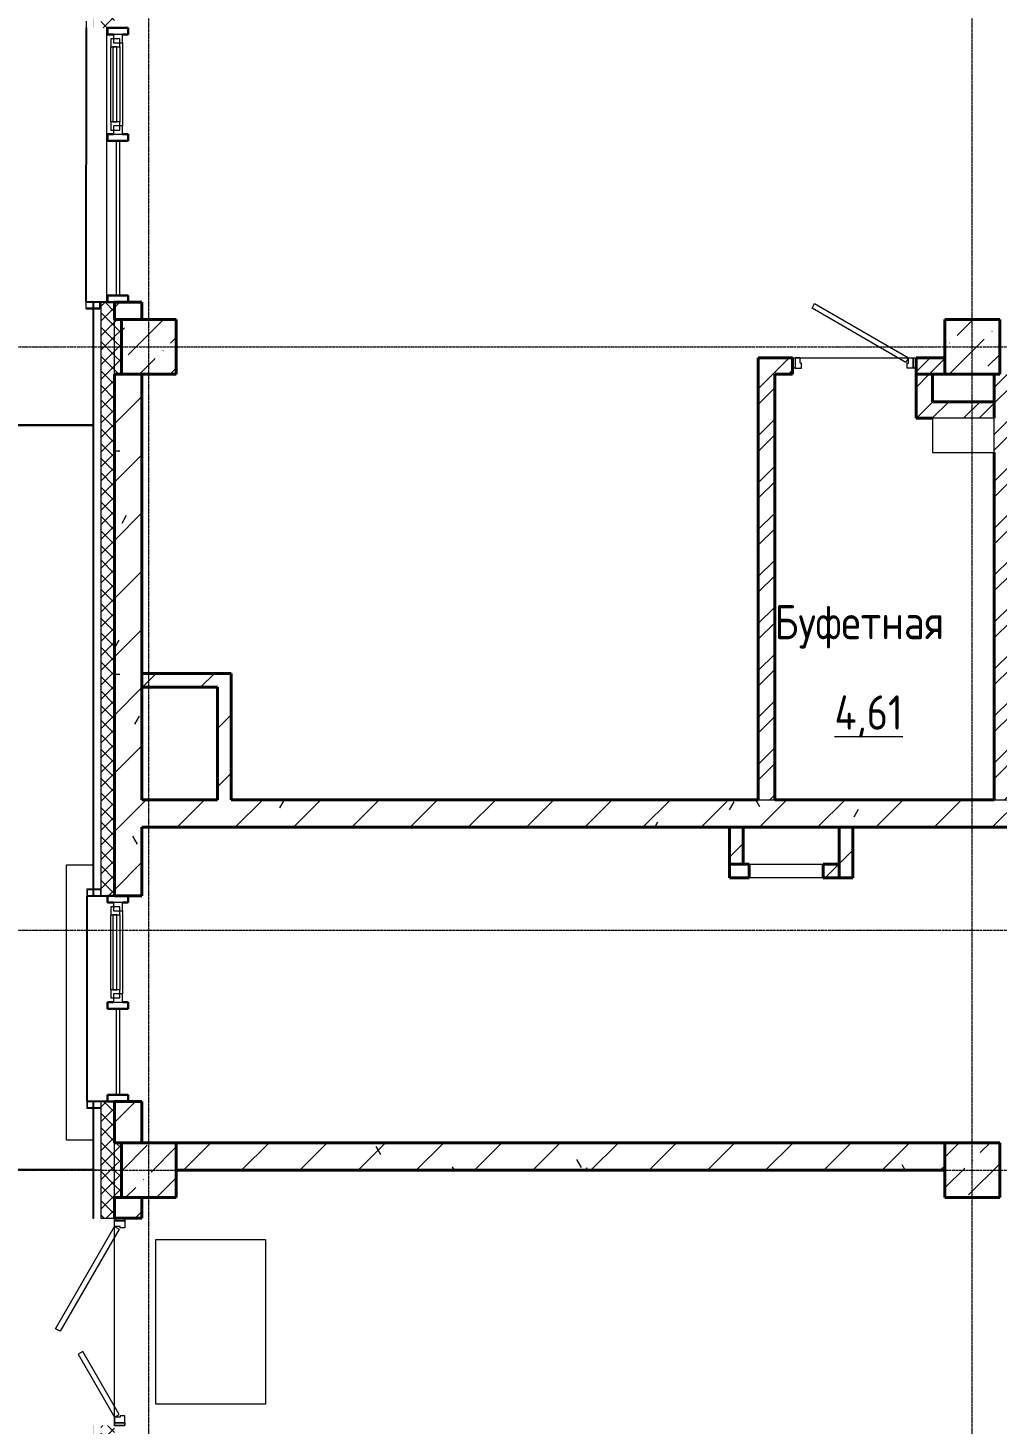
# Model space of a CAD drawing. Header units: millimetres. Extents: x 0 to 351840, y -132678 to 32417.
# Drawn here: x 297695 to 304756, y -110316 to -100142 of the extents above; entities that cross this region are included whole.
import ezdxf

# ---------------------------------------------------------------- set-up
doc = ezdxf.new("R2010")
doc.units = ezdxf.units.MM
doc.linetypes.add('BI_линия_сетки', pattern=[25, 20, -2.5, 0, -2.5])
doc.linetypes.add('BI_невидимые', pattern=[5, 3, -2])
for name, color, linetype, lineweight in [('Витраж', 7, 'Continuous', 18), ('Двери', 7, 'Continuous', 18), ('Марки помещений', 7, 'Continuous', 20), ('Несущие колонны', 7, 'Continuous', 18), ('Окна', 7, 'Continuous', 18), ('Оси', 7, 'Continuous', 9), ('Панели витража', 7, 'Continuous', 9), ('Перекрытие', 7, 'Continuous', 18), ('Стены внутренние', 7, 'Continuous', 18), ('Стены наружные', 7, 'Continuous', 18), ('Стены несущие', 7, 'Continuous', 18), ('Стены отделка', 7, 'Continuous', 18), ('Стены штриховка', 7, 'Continuous', 18)]:
    doc.layers.add(name, color=color, linetype=linetype, lineweight=lineweight)
doc.layers.add('Линии', color=7, linetype='Continuous', lineweight=9, true_color=0x00a600)
doc.styles.add('GOST Common_1', font='GOST Common.ttf', dxfattribs={"width": 0.9, "height": 250})
pattern_1 = [(0, (2e-10, 1e-10), (1625.6, 406.4), [67.056, -1152.144, 67.056, -1152.144, -6502.4]), (0, (2e-10, 1e-10), (1625.6, 406.4), [-2438.4, 67.056, -2371.344, 67.056, -1152.144, -2844.8]), (0, (2e-10, 1e-10), (1625.6, 406.4), [-6096, 67.056, -745.744, 67.056, -1964.944]), (120, (609.6, 203.2), (-1164.753, 1204.611), [67.056, -1152.144, 67.056, -1152.144, -6502.4]), (120, (609.6, 203.2), (-1164.753, 1204.611), [-2438.4, 67.056, -2371.344, 67.056, -1152.144, -2844.8]), (120, (609.6, 203.2), (-1164.753, 1204.611), [-6096, 67.056, -745.744, 67.056, -1964.944]), (240, (812.8, 1016), (-460.847, -1611.011), [67.056, -1152.144, 67.056, -1152.144, -6502.4]), (240, (812.8, 1016), (-460.847, -1611.011), [-2438.4, 67.056, -2371.344, 67.056, -1152.144, -2844.8]), (240, (812.8, 1016), (-460.847, -1611.011), [-6096, 67.056, -745.744, 67.056, -1964.944])]
pattern_2 = [(45, (2e-10, 1e-10), (-212.132, 212.132), [])]
pattern_3 = [(45, (2e-10, 1e-10), (-53.033, 53.033), []), (135, (2e-10, 1e-10), (-53.033, -53.033), [])]
pattern_4 = [(45, (2e-10, 1e-10), (-171.074, 171.074), []), (45, (114.05, 1e-10), (-171.074, 171.074), [])]

# ---------------------------------------------------------------- blocks, each defined once
blk = doc.blocks.new('_временные_конструкции_колонны_монолитные_прямоугольная - _временная_конструкция_колонна_400x400-V8-02 Этаж__3_300___Отделочный_')
at = {"layer": 'Несущие колонны', "lineweight": 9}
h = blk.add_hatch(dxfattribs=at)
h.set_pattern_fill('FP_9', color=9, style=0, pattern_type=2)
h.set_pattern_definition([(45, (0, -7900), (84.1903, 308.6967), [396.875, -79.375, 3.353, -76.022])])
h.paths.add_polyline_path([(200, -200), (200, 200), (-200, 200), (-200, -200)])
at = {"layer": 'Несущие колонны', "color": 9, "lineweight": 40}
for p, q in [((200, 200), (-200, 200)), ((-200, 200), (-200, -200)), ((200, -200), (200, 200)), ((-200, -200), (200, -200))]:
    blk.add_line(p, q, dxfattribs=at)
blk = doc.blocks.new('_временные_конструкции_колонны_монолитные_прямоугольная - _временная_конструкция_колонна_400x400-V9-02 Этаж__3_300___Отделочный_')
at = {"layer": 'Несущие колонны', "lineweight": 9}
h = blk.add_hatch(dxfattribs=at)
h.set_pattern_fill('FP_10', color=9, style=0, pattern_type=2)
h.set_pattern_definition([(45, (-6000, -7900), (84.1895, 308.696), [396.875, -79.375, 3.353, -76.022])])
h.paths.add_polyline_path([(200, -200), (200, 200), (-200, 200), (-200, -200)])
at = {"layer": 'Несущие колонны', "color": 9, "lineweight": 40}
for p, q in [((200, 200), (-200, 200)), ((-200, 200), (-200, -200)), ((200, -200), (200, 200)), ((-200, -200), (200, -200))]:
    blk.add_line(p, q, dxfattribs=at)
blk = doc.blocks.new('_временные_конструкции_колонны_монолитные_прямоугольная - _временная_конструкция_колонна_400x400-V16-02 Этаж__3_300___Отделочный_')
at = {"layer": 'Несущие колонны', "lineweight": 9}
h = blk.add_hatch(dxfattribs=at)
h.set_pattern_fill('FP_17', color=9, style=0, pattern_type=2)
h.set_pattern_definition([(45, (0, -13900), (84.1895, 308.696), [396.875, -79.375, 3.353, -76.022])])
h.paths.add_polyline_path([(200, -200), (200, 200), (-200, 200), (-200, -200)])
at = {"layer": 'Несущие колонны', "color": 9, "lineweight": 40}
for p, q in [((200, 200), (-200, 200)), ((-200, 200), (-200, -200)), ((200, -200), (200, 200)), ((-200, -200), (200, -200))]:
    blk.add_line(p, q, dxfattribs=at)
blk = doc.blocks.new('_временные_конструкции_колонны_монолитные_прямоугольная - _временная_конструкция_колонна_400x400-V17-02 Этаж__3_300___Отделочный_')
at = {"layer": 'Несущие колонны', "lineweight": 9}
h = blk.add_hatch(dxfattribs=at)
h.set_pattern_fill('FP_18', color=9, style=0, pattern_type=2)
h.set_pattern_definition([(45, (-6000, -13900), (84.1895, 308.696), [396.875, -79.375, 3.353, -76.022])])
h.paths.add_polyline_path([(200, -200), (200, 200), (-200, 200), (-200, -200)])
at = {"layer": 'Несущие колонны', "color": 9, "lineweight": 40}
for p, q in [((200, 200), (-200, 200)), ((-200, 200), (-200, -200)), ((200, -200), (200, 200)), ((-200, -200), (200, -200))]:
    blk.add_line(p, q, dxfattribs=at)
blk = doc.blocks.new('_Двери_Металлические_Двупольная_Входная_улица-тамбур_стандарт - _дверь_ДМН_2300-1510_стандарт_Л ДН-5_-5817276-02 Этаж__3_300___Отделочный_')
at = {"layer": 'Двери', "color": 9, "lineweight": 9}
for p, q in [((56, 497), (75, 530)), ((75, 530), (820, 100)), ((801, 67), (56, 497)), ((-111, 365), (-570, 100)), ((-551, 67), (-92, 332)), ((-92, 332), (-111, 365)), ((-570, 100), (-610, 100)), ((-610, 25), (-560, 25)), ((-570, 100), (-551, 67)), ((-570, 60), (-570, 100)), ((-560, 60), (-570, 60)), ((-560, 25), (-560, 60)), ((820, 100), (801, 67)), ((810, 60), (820, 60)), ((810, 25), (810, 60)), ((860, 25), (810, 25)), ((820, 100), (860, 100)), ((820, 60), (820, 100))]:
    blk.add_line(p, q, dxfattribs=at)
at = {"layer": 'Двери', "color": 9, "linetype": 'BI_невидимые', "lineweight": 9}
for p, q in [((-630, 25), (-630, 100)), ((-630, 100), (-610, 100)), ((-610, 100), (-630, 100)), ((-630, 100), (-630, 25)), ((-610, 25), (-630, 25)), ((-630, 25), (-610, 25)), ((-610, 100), (-610, 25)), ((-610, 25), (-610, 100)), ((860, 25), (860, 100)), ((860, 100), (880, 100)), ((880, 100), (860, 100)), ((860, 100), (860, 25)), ((880, 25), (860, 25)), ((860, 25), (880, 25)), ((880, 100), (880, 25)), ((880, 25), (880, 100))]:
    blk.add_line(p, q, dxfattribs=at)
blk = doc.blocks.new('_Двери_Металлические_Однопольная_Техническая_1_3_4_8 - _дверь_ДМН_2100-900_Л-7489945-02 Этаж__3_300___Отделочный_')
at = {"layer": 'Двери', "color": 9, "lineweight": 9}
for p, q in [((-183, 422), (-164, 455)), ((501, 27), (-183, 422)), ((-164, 455), (520, 60)), ((-270, 60), (-305, 60)), ((-305, 60), (-305, -15)), ((-270, 20), (-270, 60)), ((-260, 20), (-270, 20)), ((-260, -15), (-260, 20)), ((520, 60), (501, 27)), ((510, 20), (520, 20)), ((510, -15), (510, 20)), ((520, 60), (555, 60)), ((520, 20), (520, 60)), ((555, 60), (555, -15)), ((-305, -15), (-260, -15)), ((555, -15), (510, -15))]:
    blk.add_line(p, q, dxfattribs=at)
at = {"layer": 'Двери', "color": 9, "linetype": 'BI_невидимые', "lineweight": 9}
for p, q in [((-325, -15), (-325, 60)), ((-325, 60), (-305, 60)), ((-325, -15), (-325, 60)), ((-325, 60), (-305, 60)), ((-305, 60), (-305, -15)), ((-305, 60), (-305, -15)), ((555, -15), (555, 60)), ((555, 60), (575, 60)), ((555, -15), (555, 60)), ((555, 60), (575, 60)), ((575, 60), (575, -15)), ((575, 60), (575, -15)), ((-305, -15), (-325, -15)), ((-305, -15), (-325, -15)), ((575, -15), (555, -15)), ((575, -15), (555, -15))]:
    blk.add_line(p, q, dxfattribs=at)
blk = doc.blocks.new('Системная панель - _панель_витража_остекление_наружный-6455670-02 Этаж__3_300___Отделочный_')
at = {"layer": 'Панели витража', "color": 9}
for p, q in [((562.5, 12.5), (-562.5, 12.5)), ((-562.5, 12.5), (-562.5, -12.5)), ((562.5, -12.5), (562.5, 12.5)), ((-562.5, -12.5), (562.5, -12.5))]:
    blk.add_line(p, q, dxfattribs=at)
blk = doc.blocks.new('Прямоугольный импост - _импост_150х50-6453879-02 Этаж__3_300___Отделочный_')
at = {"layer": 'Витраж', "color": 9, "lineweight": 30}
for p, q in [((0, 75), (-50, 75)), ((-50, 75), (-50, 32.5)), ((0, -75), (0, 75)), ((-50, -32.5), (-50, -75)), ((-50, -75), (0, -75))]:
    blk.add_line(p, q, dxfattribs=at)
blk = doc.blocks.new('_окна_алюминиевые_одностворчатые_витражные - _окно_витражное_алюминиевое-6453962-02 Этаж__3_300___Отделочный_')
at = {"layer": 'Окна', "color": 9}
for p, q in [((-302.5, 32.5), (-362.5, 32.5)), ((-362.5, 32.5), (-362.5, -32.5)), ((-272.5, 12.5), (-332.5, 12.5)), ((-332.5, 12.5), (-332.5, -52.5)), ((-302.5, 32.5), (302.5, 32.5)), ((-302.5, -32.5), (-302.5, 32.5)), ((-272.5, 12.5), (272.5, 12.5)), ((-272.5, -52.5), (-272.5, 12.5)), ((332.5, 12.5), (272.5, 12.5)), ((272.5, 12.5), (272.5, -52.5)), ((362.5, 32.5), (302.5, 32.5)), ((302.5, 32.5), (302.5, -32.5)), ((332.5, -52.5), (332.5, 12.5)), ((362.5, -32.5), (362.5, 32.5)), ((-362.5, -32.5), (-302.5, -32.5)), ((-332.5, -52.5), (-272.5, -52.5)), ((272.5, -7.5), (-272.5, -7.5)), ((-272.5, -7.5), (-272.5, -37.5)), ((-272.5, -37.5), (272.5, -37.5)), ((272.5, -52.5), (-272.5, -52.5)), ((272.5, -37.5), (272.5, -7.5)), ((272.5, -52.5), (332.5, -52.5)), ((302.5, -32.5), (362.5, -32.5))]:
    blk.add_line(p, q, dxfattribs=at)
blk = doc.blocks.new('Прямоугольный импост - _импост_150х50-V73-02 Этаж__3_300___Отделочный_')
at = {"layer": 'Витраж', "color": 9, "lineweight": 30}
for p, q in [((-50, 75), (0, 75)), ((-50, -75), (-50, 75)), ((0, 75), (0, -75)), ((0, -75), (-50, -75))]:
    blk.add_line(p, q, dxfattribs=at)
blk = doc.blocks.new('Прямоугольный импост - _импост_150х50-6453875-02 Этаж__3_300___Отделочный_')
at = {"layer": 'Витраж', "color": 9, "lineweight": 30}
for p, q in [((-25, 75), (25, 75)), ((-25, 32.5), (-25, 75)), ((25, 75), (25, -75)), ((-25, -75), (-25, -32.5)), ((25, -75), (-25, -75))]:
    blk.add_line(p, q, dxfattribs=at)
blk = doc.blocks.new('Системная панель - _панель_витража_остекление_наружный-6457016-02 Этаж__3_300___Отделочный_')
at = {"layer": 'Панели витража', "color": 9}
for p, q in [((312.5, 12.5), (-312.5, 12.5)), ((-312.5, 12.5), (-312.5, -12.5)), ((312.5, -12.5), (312.5, 12.5)), ((-312.5, -12.5), (312.5, -12.5))]:
    blk.add_line(p, q, dxfattribs=at)
blk = doc.blocks.new('A$C6dd5c291')
at = {"layer": 'Стены внутренние', "lineweight": 9}
h = blk.add_hatch(dxfattribs=at)
h.set_pattern_fill('FP_35', color=9, style=0, pattern_type=2)
h.set_pattern_definition(pattern_4)
h.paths.add_polyline_path([(5800, 13700), (5800, 13820), (5590, 13820), (5590, 13700)])
h.paths.add_polyline_path([(4440, 13700), (4690, 13700), (4690, 13820), (4440, 13820)])
h = blk.add_hatch(dxfattribs=at)
h.set_pattern_fill('FP_35', color=9, style=0, pattern_type=2)
h.set_pattern_definition(pattern_4)
h.paths.add_polyline_path([(4560, 10600), (4560, 13700), (4440, 13700), (4440, 10600)])
h = blk.add_hatch(dxfattribs=at)
h.set_pattern_fill('FP_35', color=9, style=0, pattern_type=2)
h.set_pattern_definition(pattern_4)
h.paths.add_polyline_path([(5710, 13380), (5710, 13700), (5590, 13700), (5590, 13380)])
h = blk.add_hatch(dxfattribs=at)
h.set_pattern_fill('FP_35', color=9, style=0, pattern_type=2)
h.set_pattern_definition(pattern_4)
h.paths.add_polyline_path([(6160, 10600), (6280, 10600), (6280, 13700), (6160, 13700), (6160, 11717.5)])
h = blk.add_hatch(dxfattribs=at)
h.set_pattern_fill('FP_35', color=9, style=0, pattern_type=2)
h.set_pattern_definition(pattern_4)
h.paths.add_polyline_path([(6160, 13380), (6160, 13500), (5710, 13500), (5710, 13380)])
h = blk.add_hatch(dxfattribs=at)
h.set_pattern_fill('FP_34', color=9, style=0, pattern_type=2)
h.set_pattern_definition(pattern_2)
h.paths.add_polyline_path([(500, 11420), (500, 11520), (-50, 11520), (-50, 11420)])
h = blk.add_hatch(dxfattribs=at)
h.set_pattern_fill('FP_34', color=9, style=0, pattern_type=2)
h.set_pattern_definition(pattern_2)
h.paths.add_polyline_path([(600, 10600), (600, 11520), (500, 11520), (500, 10600)])
h = blk.add_hatch(dxfattribs=at)
h.set_pattern_fill('FP_33', color=9, style=0, pattern_type=2)
h.set_pattern_definition(pattern_1)
h.paths.add_polyline_path([(8990, 10400), (9700, 10400), (9700, 10600), (8990, 10600)])
h.paths.add_polyline_path([(8090, 10400), (8090, 10600), (-50, 10600), (-50, 10400), (7174.4, 10400)])
h = blk.add_hatch(dxfattribs=at)
h.set_pattern_fill('FP_34', color=9, style=0, pattern_type=2)
h.set_pattern_definition(pattern_2)
h.paths.add_polyline_path([(8990, 10400), (9700, 10400), (9700, 10600), (8990, 10600)])
h.paths.add_polyline_path([(8090, 10400), (8090, 10600), (-50, 10600), (-50, 10400), (7174.4, 10400)])
h = blk.add_hatch(dxfattribs=at)
h.set_pattern_fill('FP_34', color=9, style=0, pattern_type=2)
h.set_pattern_definition(pattern_2)
h.paths.add_polyline_path([(4329.9, 10130), (4329.9, 10400), (4229.9, 10400), (4229.9, 10130)])
h = blk.add_hatch(dxfattribs=at)
h.set_pattern_fill('FP_34', color=9, style=0, pattern_type=2)
h.set_pattern_definition(pattern_2)
h.paths.add_polyline_path([(5129.9, 10030), (5129.9, 10400), (5029.9, 10400), (5029.9, 10030)])
h = blk.add_hatch(dxfattribs=at)
h.set_pattern_fill('FP_34', color=9, style=0, pattern_type=2)
h.set_pattern_definition(pattern_2)
h.paths.add_polyline_path([(4373.6, 10030), (4373.6, 10130), (4229.9, 10130), (4229.9, 10030)])
h.paths.add_polyline_path([(5029.9, 10030), (5029.9, 10130), (4913.6, 10130), (4913.6, 10030)])
h = blk.add_hatch(dxfattribs=at)
h.set_pattern_fill('FP_33', color=9, style=0, pattern_type=2)
h.set_pattern_definition(pattern_1)
h.paths.add_polyline_path([(5800, 7900), (5800, 8100), (200, 8100), (200, 7900), (2890.9, 7900)])
h = blk.add_hatch(dxfattribs=at)
h.set_pattern_fill('FP_34', color=9, style=0, pattern_type=2)
h.set_pattern_definition(pattern_2)
h.paths.add_polyline_path([(5800, 7900), (5800, 8100), (200, 8100), (200, 7900), (2890.9, 7900)])
at = {"layer": 'Стены наружные'}
h = blk.add_hatch(color=9, dxfattribs=at)
h.paths.add_polyline_path([(-408, 3250.4), (-400, 3250.4), (-400, 6040), (-408, 6040), (-408, 4013.6)])
h.paths.add_polyline_path([(-408, 7550), (-400, 7550), (-400, 8400), (-408, 8400), (-408, 7865.5)])
h.paths.add_polyline_path([(-408, 9900), (-400, 9900), (-400, 14226.4), (-408, 14226.4), (-408, 10433.5)])
h.paths.add_polyline_path([(-400, 16226.4), (-400, 17547.2), (-408, 17547.2), (-408, 16226.4)])
at = {"layer": 'Стены наружные', "lineweight": 9}
h = blk.add_hatch(dxfattribs=at)
h.set_pattern_fill('FP_42', color=9, style=0, pattern_type=2)
h.set_pattern_definition(pattern_3)
h.paths.add_polyline_path([(-350, 3250), (-250, 3250), (-250, 6040), (-350, 6040), (-350, 4013.6)])
h.paths.add_polyline_path([(-350, 7550), (-250, 7550), (-250, 8400), (-350, 8400), (-350, 7865.5)])
h.paths.add_polyline_path([(-350, 9900), (-250, 9900), (-250, 14225), (-350, 14225), (-350, 10433.5)])
h.paths.add_polyline_path([(-350, 16225), (-250, 16225), (-250, 17549.7), (-350, 17549.7), (-350, 16853.4)])
h = blk.add_hatch(dxfattribs=at)
h.set_pattern_fill('FP_33', color=9, style=0, pattern_type=2)
h.set_pattern_definition(pattern_1)
h.paths.add_polyline_path([(-200, 14100), (-50, 14100), (-50, 14225), (-250, 14225), (-250, 14100)])
h.paths.add_polyline_path([(-50, 16225), (-50, 17549.7), (-250, 17549.7), (-250, 16225)])
h = blk.add_hatch(dxfattribs=at)
h.set_pattern_fill('FP_34', color=9, style=0, pattern_type=2)
h.set_pattern_definition(pattern_2)
h.paths.add_polyline_path([(-200, 14100), (-50, 14100), (-50, 14225), (-250, 14225), (-250, 14100)])
h.paths.add_polyline_path([(-50, 16225), (-50, 17549.7), (-250, 17549.7), (-250, 16225)])
at = {"layer": 'Стены наружные'}
h = blk.add_hatch(color=9, dxfattribs=at)
h.paths.add_polyline_path([(-455.5, 14178.8), (-455.5, 14228.8), (-458, 14228.8), (-458, 14178.8)])
h.paths.add_polyline_path([(-454.7, 16223.8), (-454.6, 16273.8), (-457.1, 16273.8), (-457.2, 16223.8)])
for points in [[(-306, 14226.3), (-306, 14228.8), (-455.5, 14228.9), (-455.5, 14226.4), (-400, 14226.4)], [(-356, 14178.9), (-356, 14181.4), (-455.5, 14181.4), (-455.5, 14178.9)], [(-449.5, 9945), (-350, 9945), (-350, 9947.5), (-449.5, 9947.5)], [(-449.5, 9897.5), (-300, 9897.5), (-300, 9900), (-449.5, 9900)], [(-448.9, 8400), (-300, 8400), (-300, 8402.5), (-448.9, 8402.5)], [(-448.8, 8352.5), (-349.3, 8352.5), (-349.3, 8355), (-448.8, 8355)]]:
    blk.add_hatch(color=9, dxfattribs=at).paths.add_polyline_path(points)
at = {"layer": 'Стены наружные', "lineweight": 9}
h = blk.add_hatch(dxfattribs=at)
h.set_pattern_fill('FP_42', color=9, style=0, pattern_type=2)
h.set_pattern_definition(pattern_3)
h.paths.add_polyline_path([(-200, 13700), (-200, 14100), (-250, 14100), (-250, 13700)])
h = blk.add_hatch(dxfattribs=at)
h.set_pattern_fill('FP_33', color=9, style=0, pattern_type=2)
h.set_pattern_definition(pattern_1)
h.paths.add_polyline_path([(-200, 8100), (-50, 8100), (-50, 8400), (-250, 8400), (-250, 8100)])
h.paths.add_polyline_path([(-50, 9900), (-50, 13700), (-250, 13700), (-250, 9900)])
h = blk.add_hatch(dxfattribs=at)
h.set_pattern_fill('FP_34', color=9, style=0, pattern_type=2)
h.set_pattern_definition(pattern_2)
h.paths.add_polyline_path([(-200, 8100), (-50, 8100), (-50, 8400), (-250, 8400), (-250, 8100)])
h.paths.add_polyline_path([(-50, 9900), (-50, 13700), (-250, 13700), (-250, 9900)])
at = {"layer": 'Стены наружные'}
h = blk.add_hatch(color=9, dxfattribs=at)
h.paths.add_polyline_path([(-451.3, 8352.5), (-448.8, 8352.5), (-448.9, 8402.5), (-451.4, 8402.5)])
h.paths.add_polyline_path([(-452, 9897.5), (-449.5, 9897.5), (-449.5, 9947.5), (-452, 9947.5)])
at = {"layer": 'Стены наружные', "lineweight": 9}
h = blk.add_hatch(dxfattribs=at)
h.set_pattern_fill('FP_42', color=9, style=0, pattern_type=2)
h.set_pattern_definition(pattern_3)
h.paths.add_polyline_path([(-200, 7700), (-200, 8100), (-250, 8100), (-250, 7700)])
h = blk.add_hatch(dxfattribs=at)
h.set_pattern_fill('FP_34', color=9, style=0, pattern_type=2)
h.set_pattern_definition(pattern_2)
h.paths.add_polyline_path([(-250, 3250), (-50, 3250), (-50, 6040), (-250, 6040), (-250, 4013.6)])
h.paths.add_polyline_path([(-250, 7550), (-50, 7550), (-50, 7700), (-250, 7700)])
at = {"layer": 'Линии', "color": 9, "lineweight": 18}
for p, q in [((6160, 13380), (5710, 13380)), ((5710, 13380), (5710, 13130)), ((6160, 13130), (6160, 13380)), ((5710, 13130), (6160, 13130))]:
    blk.add_line(p, q, dxfattribs=at)
at = {"layer": 'Оси', "color": 9, "linetype": 'BI_линия_сетки'}
for p, q in [((0, -3558.5), (0, 30190.3)), ((6000, -3558.5), (6000, 30190.3)), ((-4915.7, 13900), (50661.2, 13900)), ((-4915.7, 9650), (50661.2, 9650)), ((-4915.7, 7900), (50661.2, 7900))]:
    blk.add_line(p, q, dxfattribs=at)
at = {"layer": 'Перекрытие', "color": 9, "lineweight": 9}
for p, q in [((-454.7, 16223.8), (-455.5, 14228.9)), ((-306, 14228.8), (-306, 16223.8)), ((-455.5, 14178.8), (-455.5, 14177.5)), ((-455.5, 14178.8), (-407.9, 14178.8)), ((-455.5, 14177.5), (-407.9, 14177.5)), ((-400, 14178.8), (-356, 14178.8)), ((-400, 14177.5), (-356, 14177.5)), ((-356, 14181.4), (-356, 14226.4)), ((-356, 14177.5), (-356, 14178.8)), ((4690, 13820), (5590, 13820)), ((-600, 8118), (-600, 10125)), ((-600, 10125), (-408, 10125)), ((-449.5, 9897.5), (-448.9, 8402.5)), ((-350, 9900), (-350, 9945)), ((-408, 8118), (-600, 8118)), ((-350, 7900), (-400, 7900)), ((-250, 6060), (-250, 7530)), ((50, 6195), (50, 7395)), ((50, 7395), (850, 7395)), ((850, 7395), (850, 6195)), ((850, 6195), (50, 6195))]:
    blk.add_line(p, q, dxfattribs=at)
at = {"layer": 'Стены внутренние', "color": 9}
for p, q in [((4373.6, 10130), (4913.6, 10130)), ((4913.6, 10030), (4373.6, 10030))]:
    blk.add_line(p, q, dxfattribs=at)
at = {"layer": 'Стены наружные', "color": 9}
for p, q in [((-458, 14228.8), (-457.2, 16223.8)), ((-454.7, 16223.8), (-455.5, 14228.9)), ((-3041.1, 13333), (-408, 13333)), ((-408, 13325), (-3033.1, 13325)), ((-451.4, 8402.5), (-452, 9897.5)), ((-449.5, 9897.5), (-448.9, 8402.5)), ((-3033.1, 7908), (-408, 7908)), ((-408, 7900), (-3033.1, 7900))]:
    blk.add_line(p, q, dxfattribs=at)
at = {"layer": 'Стены несущие', "color": 9, "lineweight": 40}
for p, q in [((-50, 14225), (-250, 14225)), ((-250, 14225), (-250, 14100)), ((-50, 14100), (-50, 14225)), ((-250, 14100), (-200, 14100)), ((4690, 13820), (4440, 13820)), ((4440, 13820), (4440, 10600)), ((4690, 13700), (4690, 13820)), ((5800, 13820), (5590, 13820)), ((5590, 13820), (5590, 13380)), ((-200, 13700), (-250, 13700)), ((-250, 13700), (-250, 9900)), ((-50, 10600), (-50, 13700)), ((4560, 13700), (4690, 13700)), ((4560, 10600), (4560, 13700)), ((5800, 13700), (5590, 13700)), ((5710, 13500), (5710, 13700)), ((6160, 13380), (6160, 13700)), ((6160, 13500), (5710, 13500)), ((5590, 13380), (5710, 13380)), ((6160, 13130), (6160, 10600)), ((600, 11520), (-50, 11520)), ((600, 10600), (600, 11520)), ((-50, 11420), (500, 11420)), ((500, 11420), (500, 10600)), ((500, 10600), (-50, 10600)), ((4440, 10600), (600, 10600)), ((6160, 10600), (4560, 10600)), ((-50, 9900), (-50, 10400)), ((-50, 10400), (8090, 10400)), ((4229.9, 10400), (4229.9, 10030)), ((4329.9, 10130), (4329.9, 10400)), ((5029.9, 10400), (5029.9, 10030)), ((5129.9, 10030), (5129.9, 10400)), ((4373.6, 10130), (4229.9, 10130)), ((4373.6, 10030), (4373.6, 10130)), ((5029.9, 10130), (4913.6, 10130)), ((4913.6, 10130), (4913.6, 10030)), ((4229.9, 10030), (4373.6, 10030)), ((4913.6, 10030), (5129.9, 10030)), ((-250, 9900), (-50, 9900)), ((-50, 8400), (-250, 8400)), ((-250, 8400), (-250, 8100)), ((-50, 8100), (-50, 8400)), ((-250, 8100), (-200, 8100)), ((5800, 8100), (200, 8100)), ((200, 7900), (5800, 7900)), ((-200, 7700), (-250, 7700)), ((-250, 7700), (-250, 7550)), ((-50, 7550), (-50, 7700)), ((-250, 7550), (-50, 7550))]:
    blk.add_line(p, q, dxfattribs=at)
at = {"layer": 'Стены отделка', "color": 9, "lineweight": 9}
for p, q in [((-457.1, 16273.8), (-457.2, 16223.8)), ((-457.2, 16223.8), (-454.7, 16223.8)), ((-454.7, 16223.8), (-454.6, 16273.8)), ((-458, 14228.8), (-458, 14178.8)), ((-455.5, 14228.8), (-458, 14228.8)), ((-458, 14178.8), (-455.5, 14178.8)), ((-306, 14228.8), (-455.5, 14228.9)), ((-455.5, 14228.9), (-455.5, 14226.4)), ((-455.5, 14178.8), (-455.5, 14228.8)), ((-455.5, 14226.4), (-408, 14226.4)), ((-356, 14181.4), (-455.5, 14181.4)), ((-455.5, 14181.4), (-455.5, 14178.9)), ((-455.5, 14178.9), (-356, 14178.9)), ((-408, 14226.4), (-408, 9900)), ((-400, 14226.4), (-306, 14226.3)), ((-400, 9900), (-400, 14226.4)), ((-356, 14178.9), (-356, 14181.4)), ((-250, 14225), (-350, 14225)), ((-350, 14225), (-350, 9900)), ((-306, 14226.3), (-306, 14228.8)), ((-250, 13700), (-250, 14100)), ((-452, 9947.5), (-452, 9897.5)), ((-350, 9947.5), (-452, 9947.5)), ((-452, 9897.5), (-300, 9897.5)), ((-449.5, 9947.5), (-449.5, 9897.5)), ((-449.5, 9945), (-350, 9945)), ((-408, 9900), (-449.5, 9900)), ((-300, 9900), (-400, 9900)), ((-350, 9945), (-350, 9947.5)), ((-350, 9900), (-250, 9900)), ((-300, 9897.5), (-300, 9900)), ((-451.4, 8402.5), (-451.3, 8352.5)), ((-300, 8402.5), (-451.4, 8402.5)), ((-451.3, 8352.5), (-349.3, 8352.5)), ((-448.9, 8402.5), (-448.8, 8352.5)), ((-448.9, 8400), (-408, 8400)), ((-349.3, 8355), (-448.8, 8355)), ((-408, 8400), (-408, 7550)), ((-400, 8400), (-300, 8400)), ((-400, 7550), (-400, 8400)), ((-250, 8400), (-350, 8400)), ((-350, 8400), (-350, 7550)), ((-349.3, 8352.5), (-349.3, 8355)), ((-300, 8400), (-300, 8402.5)), ((-250, 7700), (-250, 8100)), ((-408, 7550), (-400, 7550)), ((-350, 7550), (-250, 7550))]:
    blk.add_line(p, q, dxfattribs=at)
at = {"layer": 'Стены штриховка', "color": 9}
for p, q in [((-400, 14226.4), (-408, 14226.4)), ((4440, 10600), (4560, 10600)), ((6160, 10600), (6280, 10600)), ((-408, 9900), (-400, 9900)), ((-400, 8400), (-408, 8400))]:
    blk.add_line(p, q, dxfattribs=at)
at = {"layer": 'Витраж', "color": 9, "rotation": 89.99999999999991}
for p in [(-225, 16225), (-225, 9900)]:
    blk.add_blockref('Прямоугольный импост - _импост_150х50-6453879-02 Этаж__3_300___Отделочный_', p, dxfattribs=at)
at = {"layer": 'Витраж', "color": 9, "extrusion": (0, 0, -1), "rotation": 270.0000000000001}
for name, p in [('Прямоугольный импост - _импост_150х50-6453875-02 Этаж__3_300___Отделочный_', (225, 15425)), ('Прямоугольный импост - _импост_150х50-V73-02 Этаж__3_300___Отделочный_', (225, 14225)), ('Прямоугольный импост - _импост_150х50-6453875-02 Этаж__3_300___Отделочный_', (225, 9100)), ('Прямоугольный импост - _импост_150х50-V73-02 Этаж__3_300___Отделочный_', (225, 8400))]:
    blk.add_blockref(name, p, dxfattribs=at)
at = {"layer": 'Двери', "color": 9}
blk.add_blockref('_Двери_Металлические_Однопольная_Техническая_1_3_4_8 - _дверь_ДМН_2100-900_Л-7489945-02 Этаж__3_300___Отделочный_', (5015, 13760), dxfattribs=at)
at = {"layer": 'Двери', "color": 9, "rotation": 89.99999999999991}
blk.add_blockref('_Двери_Металлические_Двупольная_Входная_улица-тамбур_стандарт - _дверь_ДМН_2300-1510_стандарт_Л ДН-5_-5817276-02 Этаж__3_300___Отделочный_', (-150, 6670), dxfattribs=at)
at = {"layer": 'Несущие колонны', "color": 9}
for name, p in [('_временные_конструкции_колонны_монолитные_прямоугольная - _временная_конструкция_колонна_400x400-V16-02 Этаж__3_300___Отделочный_', (0, 13900)), ('_временные_конструкции_колонны_монолитные_прямоугольная - _временная_конструкция_колонна_400x400-V17-02 Этаж__3_300___Отделочный_', (6000, 13900)), ('_временные_конструкции_колонны_монолитные_прямоугольная - _временная_конструкция_колонна_400x400-V8-02 Этаж__3_300___Отделочный_', (0, 7900)), ('_временные_конструкции_колонны_монолитные_прямоугольная - _временная_конструкция_колонна_400x400-V9-02 Этаж__3_300___Отделочный_', (6000, 7900))]:
    blk.add_blockref(name, p, dxfattribs=at)
at = {"layer": 'Окна', "color": 9, "rotation": 269.9999999999999}
for p in [(-225, 15812.5), (-225, 9487.5)]:
    blk.add_blockref('_окна_алюминиевые_одностворчатые_витражные - _окно_витражное_алюминиевое-6453962-02 Этаж__3_300___Отделочный_', p, dxfattribs=at)
at = {"layer": 'Панели витража', "color": 9, "rotation": 269.9999999999999}
for name, p in [('Системная панель - _панель_витража_остекление_наружный-6455670-02 Этаж__3_300___Отделочный_', (-225, 14837.5)), ('Системная панель - _панель_витража_остекление_наружный-6457016-02 Этаж__3_300___Отделочный_', (-225, 8762.5))]:
    blk.add_blockref(name, p, dxfattribs=at)
at = {"layer": 'Марки помещений', "color": 9, "lineweight": 9, "char_height": 250, "attachment_point": 1, "style": 'GOST Common_1'}
for s, insert, width in [('Буфетная', (4558.4, 12019.3), 1702.784), ('\\L4,61', (4995.8, 11360.2), 642.152)]:
    blk.add_mtext(s, dxfattribs=dict(at, insert=insert, width=width))

msp = doc.modelspace()

# ---------------------------------------------------------------- block references
msp.add_blockref('A$C6dd5c291', (298576, -116366))

doc.saveas('drawing.dxf')
